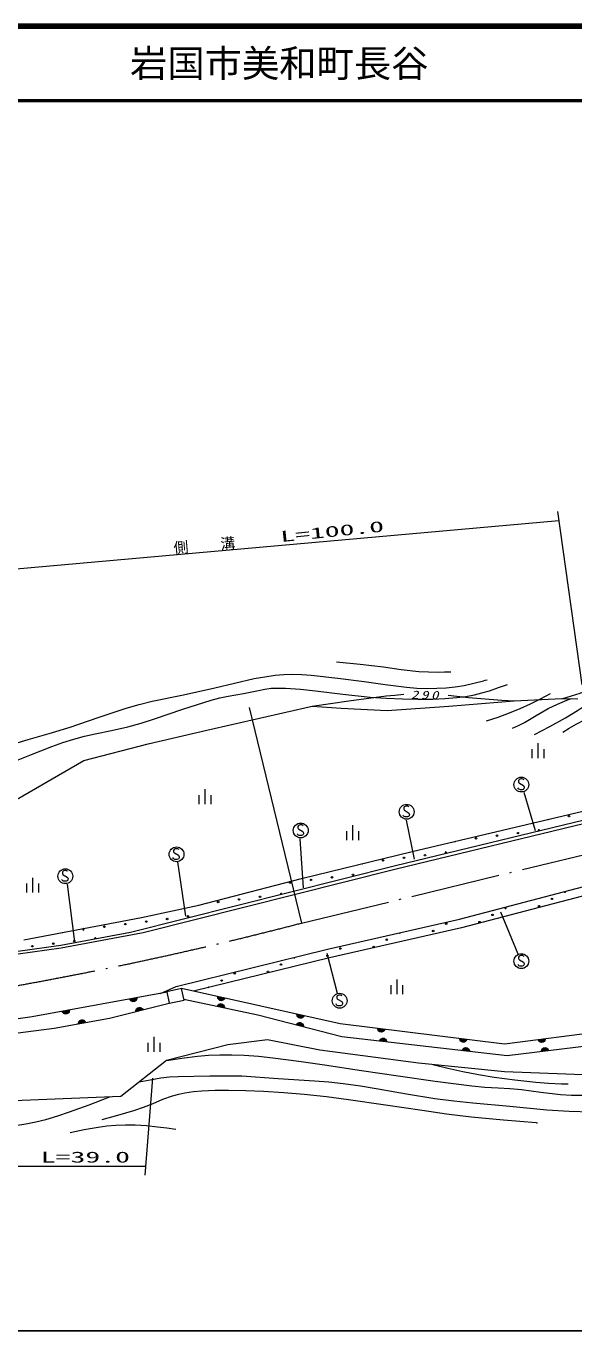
# Model space of a CAD drawing. Units: millimetres, scale not verified. Extents: x 65024 to 705024, y 2827 to 362827.
# Drawn here: x 416105 to 489550, y 187826 to 362827 of the extents above; entities that cross this region are included whole.
import ezdxf
from ezdxf.enums import TextEntityAlignment as Align

# ---------------------------------------------------------------- set-up
doc = ezdxf.new("R2010")
doc.units = ezdxf.units.MM
doc.header["$LTSCALE"] = 1000
doc.linetypes.add('LONG_DASHED_DOTTED', pattern=[15.25, 12, -1.5, 0.25, -1.5])
for name, color, linetype, lineweight in [('M-TTL', 2, 'Continuous', 140), ('M-TTL-BAND', 7, 'Continuous', 25), ('M-TTL-LINE', 7, 'Continuous', 50), ('S-BGD', 7, 'Continuous', 13), ('S-BGD-HTXT', 6, 'Continuous', 13), ('S-BMK', 2, 'LONG_DASHED_DOTTED', 13)]:
    doc.layers.add(name, color=color, linetype=linetype, lineweight=lineweight)
doc.layers.add('M-TTL-TXT', color=7, linetype='Continuous')
doc.styles.add('ＭＳ ゴシック', font='')
doc.styles.get('ＭＳ ゴシック').set_extended_font_data('MS Gothic')

# ---------------------------------------------------------------- blocks, each defined once
blk = doc.blocks.new('BUHIN10')
at = {"color": 7, "linetype": 'Continuous', "lineweight": 13}
blk.add_lwpolyline([(310, 645), (255, 705), (180, 740), (75, 760), (-80, 760), (-210, 725), (-320, 650), (-385, 540), (-390, 425), (-385, 350), (-345, 250), (-275, 195), (270, -120), (330, -210), (370, -335), (360, -455), (325, -550), (255, -640), (100, -685), (-130, -685), (-230, -670), (-325, -625), (-405, -550), (-475, -435)], dxfattribs=at)
blk.add_circle((0, 0), 995, dxfattribs=at)
blk = doc.blocks.new('BUHIN11')
at = {"color": 7, "linetype": 'Continuous', "lineweight": 13}
for p, q in [((-800, 205), (-800, -995)), ((0, 1000), (0, -1000)), ((800, 205), (800, -995))]:
    blk.add_line(p, q, dxfattribs=at)
blk = doc.blocks.new('BUHIN45')
at = {"color": 7, "linetype": 'Continuous', "lineweight": 13}
for p, q in [((479, 24), (-456, -147)), ((-420, -204), (465, -42)), ((439, -110), (-370, -258)), ((-314, -311), (402, -181)), ((354, -253), (-241, -362)), ((-115, -402), (252, -335))]:
    blk.add_line(p, q, dxfattribs=at)
blk.add_lwpolyline([(492, 90), (473, -31), (434, -137), (358, -262), (261, -341), (152, -399), (-1, -427), (-123, -411), (-242, -372), (-358, -281), (-434, -196), (-492, -90)], close=True, dxfattribs=at)
blk = doc.blocks.new('BUHIN51')
at = {"color": 7, "linetype": 'Continuous', "lineweight": 13}
for p, q in [((-465, 116), (479, 8)), ((461, 73), (-433, 175)), ((-388, 233), (429, 140)), ((391, 207), (-332, 290)), ((-265, 345), (336, 276)), ((226, 352), (-144, 394))]:
    blk.add_line(p, q, dxfattribs=at)
blk.add_lwpolyline([(-497, 57), (-444, 167), (-376, 257), (-266, 355), (-150, 402), (-29, 426), (125, 408), (237, 358), (340, 286), (424, 165), (473, 62), (497, -57)], close=True, dxfattribs=at)
blk = doc.blocks.new('BUHIN52')
at = {"color": 7, "linetype": 'Continuous', "lineweight": 13}
for p, q in [((-479, 3), (464, 121)), ((431, 180), (-462, 69)), ((-432, 135), (384, 237)), ((331, 293), (-391, 203)), ((-339, 273), (262, 347)), ((137, 395), (-232, 349))]:
    blk.add_line(p, q, dxfattribs=at)
blk.add_lwpolyline([(-496, -62), (-471, 57), (-426, 161), (-342, 282), (-241, 356), (-129, 407), (25, 426), (146, 404), (263, 358), (373, 261), (445, 171), (496, 62)], close=True, dxfattribs=at)
blk = doc.blocks.new('BUHIN68')
at = {"color": 7, "linetype": 'Continuous', "lineweight": 13}
for p, q in [((479, -2), (-463, -122)), ((-430, -181), (462, -67)), ((433, -133), (-383, -238)), ((-330, -294), (391, -202)), ((340, -271), (-260, -348)), ((-136, -396), (234, -348))]:
    blk.add_line(p, q, dxfattribs=at)
blk.add_lwpolyline([(496, 64), (471, -55), (426, -160), (344, -281), (242, -355), (130, -407), (-23, -426), (-145, -404), (-261, -359), (-372, -262), (-444, -173), (-496, -64)], close=True, dxfattribs=at)
blk = doc.blocks.new('BUHIN69')
at = {"color": 7, "linetype": 'Continuous', "lineweight": 13}
for p, q in [((464, -120), (-479, -4)), ((-462, -69), (431, -179)), ((387, -236), (-430, -136)), ((-393, -204), (329, -292)), ((262, -347), (-338, -273)), ((-229, -350), (140, -395))]:
    blk.add_line(p, q, dxfattribs=at)
blk.add_lwpolyline([(496, -61), (443, -170), (374, -260), (263, -357), (147, -403), (26, -426), (-128, -407), (-240, -356), (-342, -283), (-425, -162), (-473, -58), (-496, 61)], close=True, dxfattribs=at)
blk = doc.blocks.new('BUHIN70')
at = {"color": 7, "linetype": 'Continuous', "lineweight": 13}
for p, q in [((450, -164), (-477, 42)), ((-466, -24), (412, -220)), ((362, -272), (-441, -94)), ((-411, -165), (300, -323)), ((228, -371), (-363, -239)), ((-262, -326), (102, -407))]:
    blk.add_line(p, q, dxfattribs=at)
blk.add_lwpolyline([(488, -108), (424, -212), (347, -295), (228, -381), (107, -416), (-15, -427), (-167, -393), (-273, -331), (-368, -249), (-439, -120), (-476, -12), (-488, 108)], close=True, dxfattribs=at)

msp = doc.modelspace()

# ---------------------------------------------------------------- linework, layer by layer
at = {"layer": 'M-TTL'}
msp.add_line((705024, 362827), (65024, 362827), dxfattribs=at)
at = {"layer": 'M-TTL-BAND'}
msp.add_line((65024, 187826), (604024, 187826), dxfattribs=at)
at = {"layer": 'M-TTL-LINE'}
msp.add_line((65024, 352827), (705024, 352827), dxfattribs=at)
at = {"layer": 'S-BGD'}
for p, q in [((440322, 268385), (454457, 271613)), ((445994, 271427), (453014, 242521)), ((454457, 271613), (458367, 271340)), ((458367, 271340), (464504, 271022)), ((464504, 271022), (472778, 271613)), ((472778, 271613), (481549, 272340)), ((481549, 272340), (487914, 272659)), ((487914, 272659), (490081, 272618)), ((432457, 266567), (440322, 268385)), ((423867, 264339), (432457, 266567)), ((410957, 256884), (423867, 264339)), ((482843, 260061), (484358, 254949)), ((467848, 252116), (492080, 257835)), ((465622, 250244), (492212, 256690)), ((492295, 256195), (465741, 249759)), ((467065, 256338), (468138, 251100)), ((452805, 253813), (453247, 247250)), ((453036, 248489), (467848, 252116)), ((436396, 250721), (437469, 243463)), ((430086, 241315), (465622, 250244)), ((465741, 249759), (431780, 241225)), ((474205, 243061), (495643, 248662)), ((421628, 247755), (422575, 239992)), ((439284, 244918), (453036, 248489)), ((495917, 247493), (474490, 241895)), ((415822, 240271), (431577, 243275)), ((431577, 243275), (439284, 244918)), ((479688, 244031), (482023, 238414)), ((456527, 239026), (474205, 243061)), ((474490, 241895), (456804, 237858)), ((420759, 239570), (430086, 241315)), ((431780, 241225), (420824, 239175)), ((413075, 238467), (420759, 239570)), ((420824, 239175), (413128, 238071)), ((436216, 234037), (456527, 239026)), ((456403, 238477), (457791, 233113)), ((456804, 237858), (438550, 233375)), ((434997, 233237), (416900, 229934)), ((434103, 233074), (436216, 234037)), ((436951, 233730), (434980, 233314)), ((434980, 233314), (435307, 231767)), ((437277, 232183), (436951, 233730)), ((458212, 229008), (436951, 233730)), ((427292, 229789), (435304, 231780)), ((431705, 231015), (430831, 230798)), ((430852, 230867), (431651, 231066)), ((431592, 231115), (430886, 230940)), ((430929, 231015), (431516, 231161)), ((431387, 231193), (431026, 231104)), ((435307, 231767), (437277, 232183)), ((437245, 232334), (447185, 230210)), ((441764, 231433), (442693, 231234)), ((442681, 231300), (441801, 231489)), ((441851, 231542), (442655, 231370)), ((442624, 231440), (441913, 231593)), ((441985, 231641), (442576, 231515)), ((442474, 231600), (442110, 231678)), ((416900, 229934), (410646, 229068)), ((419883, 228442), (427292, 229789)), ((423109, 229092), (424044, 229262)), ((424008, 229319), (423122, 229158)), ((423148, 229226), (423957, 229373)), ((423902, 229427), (423186, 229297)), ((423234, 229369), (423829, 229477)), ((423702, 229518), (423336, 229451)), ((430822, 230731), (431744, 230960)), ((447185, 230210), (458422, 227297)), ((410069, 227143), (419883, 228442)), ((452359, 228933), (453279, 228695)), ((453270, 228762), (452399, 228988)), ((452451, 229039), (453247, 228832)), ((453219, 228904), (452515, 229087)), ((452589, 229132), (453174, 228980)), ((453076, 229070), (452716, 229164)), ((480227, 226299), (458212, 229008)), ((500280, 228873), (480227, 226299)), ((443159, 226187), (434913, 224090)), ((448483, 226854), (443159, 226187)), ((455490, 225472), (448483, 226854)), ((458422, 227297), (480609, 224755)), ((480609, 224755), (500844, 227269)), ((434913, 224090), (428812, 219276)), ((468693, 223756), (455490, 225472)), ((480248, 222565), (468693, 223756)), ((492021, 222136), (480248, 222565)), ((428812, 219276), (411624, 218561))]:
    msp.add_line(p, q, dxfattribs=at)
for points in [[(457713, 277542), (460874, 277238), (464039, 276873), (466407, 276543), (468777, 276274), (470072, 276206), (471381, 276197), (472221, 276212), (473062, 276234)], [(414481, 266556), (416364, 267129), (419195, 267943), (422018, 268818), (425748, 270109), (429500, 271344), (431246, 271850), (433008, 272299), (437227, 273156), (441431, 274072), (444048, 274718), (446698, 275310), (448099, 275563), (449516, 275757), (450669, 275858), (451824, 275899), (453079, 275873), (454345, 275787), (457894, 275381), (461438, 274915), (464258, 274510), (467086, 274165), (468511, 274051), (469941, 273998), (471182, 274011), (472431, 274084), (473624, 274215), (474817, 274407), (476119, 274681), (477417, 275016), (477668, 275087), (477927, 275163)], [(488085, 272655), (489246, 272983), (490398, 273371), (492800, 274363), (495231, 275303), (496613, 275765), (498004, 276203)], [(413700, 263862), (416602, 265059), (419541, 266206), (421018, 266737), (422512, 267209), (423940, 267582), (425383, 267896), (427565, 268348), (429745, 268861), (431538, 269350), (433324, 269900), (437114, 271199), (440923, 272440), (442061, 272737), (443213, 272976), (445232, 273320), (447252, 273726), (448102, 273896), (448971, 274008), (449919, 274051), (450871, 274033), (452895, 273888), (454914, 273683), (458561, 273225), (462225, 272825), (464399, 272677), (466588, 272589), (468618, 272553), (470647, 272577), (472256, 272651), (473873, 272786), (475045, 272934), (476205, 273142), (477223, 273389), (478223, 273694), (479432, 274110), (480645, 274532)], [(454457, 271613), (459392, 272324), (464360, 272984), (465556, 273113), (466753, 273216)], [(472682, 273112), (475436, 272796), (478202, 272538), (479875, 272431), (481549, 272340)], [(477846, 269664), (479388, 270156), (480920, 270708), (482342, 271299), (483740, 271944), (485079, 272610), (486417, 273300)], [(481323, 268656), (482127, 269003), (482905, 269404), (484495, 270385), (486114, 271312), (487345, 271883), (488612, 272404), (488939, 272533), (489274, 272665)], [(484248, 267808), (486338, 268900), (488408, 270049), (490042, 271050), (491653, 272107), (491678, 272124), (491703, 272141)], [(488063, 268107), (488936, 268684), (489838, 269208), (491063, 269813), (492268, 270477), (492952, 270948), (493594, 271464), (493714, 271567), (493839, 271678)], [(434913, 224090), (436995, 224413), (439084, 224676), (440568, 224795), (442057, 224855), (443698, 224857), (445339, 224799), (447264, 224663), (449182, 224468), (452650, 224011), (456122, 223493), (461054, 222754), (465993, 222017), (470928, 221321), (475881, 220682), (477631, 220531), (479397, 220440), (480963, 220352), (482523, 220205), (485138, 219840), (487765, 219535), (489240, 219465), (490729, 219455)], [(470656, 223554), (472657, 223045), (474671, 222595), (476751, 222207), (478852, 221876), (481639, 221497), (484438, 221178), (486153, 221036), (487880, 220955), (488329, 220945), (488788, 220941)], [(431269, 221214), (432718, 221515), (434184, 221757), (435332, 221885), (436496, 221953), (440756, 222031), (445008, 222049), (449881, 221670), (454762, 221351), (456686, 221211), (458604, 221011), (460950, 220688), (463289, 220305), (467096, 219622), (470910, 218999), (473448, 218688), (475993, 218436), (480957, 217955), (485928, 217490), (488919, 217310), (491924, 217190), (492993, 217155), (494063, 217122)], [(397275, 213407), (398342, 213478), (399410, 213609), (400611, 213857), (401803, 214164), (402899, 214440), (404006, 214657), (405175, 214804), (406363, 214892), (409841, 215033), (413309, 215234), (414692, 215386), (416076, 215599), (417410, 215866), (418729, 216192), (420341, 216662), (421937, 217190), (424565, 218150), (427178, 219168), (427234, 219190), (427289, 219212)], [(426289, 216199), (428416, 216767), (430534, 217394), (431839, 217841), (433125, 218344), (434429, 218885), (435747, 219368), (436562, 219594), (437392, 219762), (438534, 219917), (439687, 220011), (441459, 220094), (443228, 220116), (445566, 220076), (447916, 219975), (450640, 219812), (453368, 219588), (456359, 219258), (459343, 218868), (464278, 218148), (469221, 217409), (472490, 216952), (475764, 216556), (480109, 216126), (484470, 215756), (484580, 215747), (484690, 215738)], [(422032, 214417), (423880, 214820), (425745, 215165), (426932, 215324), (428137, 215425), (429428, 215468), (430721, 215451), (432230, 215364), (433740, 215216), (434969, 215066), (436196, 214903)]]:
    msp.add_lwpolyline(points, dxfattribs=at)
for points in [[(430813, 230664), (430824, 230785), (430856, 230894), (430924, 231024), (431017, 231109), (431121, 231174), (431272, 231211), (431395, 231203), (431516, 231171), (431637, 231088), (431719, 231008), (431783, 230905)], [(441726, 231377), (441789, 231481), (441866, 231564), (441984, 231651), (442104, 231687), (442227, 231699), (442379, 231667), (442486, 231606), (442581, 231524), (442653, 231396), (442691, 231288), (442704, 231168)], [(423095, 229026), (423114, 229147), (423153, 229253), (423230, 229378), (423327, 229457), (423436, 229515), (423588, 229543), (423711, 229527), (423830, 229488), (423945, 229397), (424022, 229312), (424079, 229205)], [(452319, 228879), (452387, 228980), (452467, 229060), (452589, 229142), (452710, 229173), (452834, 229180), (452984, 229141), (453088, 229075), (453179, 228989), (453246, 228858), (453280, 228749), (453287, 228628)]]:
    msp.add_lwpolyline(points, close=True, dxfattribs=at)
for centre in [(488886, 256857), (476428, 253893), (479235, 254240), (482042, 254587), (463969, 250929), (466776, 251276), (469583, 251623), (457125, 248659), (459932, 249006), (451511, 247966), (454318, 248312), (441859, 245349), (444666, 245695), (447473, 246042), (486600, 245770), (437822, 243425), (478639, 243619), (484853, 244796), (426594, 242038), (429401, 242385), (432208, 242731), (435015, 243078), (470679, 241468), (472425, 242442), (476893, 242644), (419749, 239768), (422556, 240114), (464464, 240291), (416942, 239421), (456504, 238140), (458250, 239114), (462718, 239317), (450290, 236963), (442329, 234812), (444075, 235787), (448543, 235989)]:
    msp.add_circle(centre, 99.5, dxfattribs=at)
for centre, start, end in [((486079, 256510), 242.22106, 324.36745), ((484849, 254933), 1.00999, 206.14363), ((472391, 251970), 332.54704, 234.60659), ((473621, 253546), 227.21256, 339.37594), ((461162, 250583), 264.83916, 302.71422), ((488346, 246744), 189.21461, 20.05731), ((450281, 246389), 19.12476, 189.2265), ((480386, 244593), 141.85875, 67.41317), ((423786, 241691), 106.53333, 94.98966), ((420979, 241345), 248.92039, 312.60261), ((425363, 240461), 337.0744, 224.77725), ((466211, 241265), 209.45712, 356.259), ((452036, 237938), 202.12528, 5.47374), ((440582, 233838), 34.50089, 173.09811)]:
    msp.add_arc(centre, 99.5, start, end, dxfattribs=at)
at = {"layer": 'S-BGD-HTXT'}
for p, q in [((487348, 297729), (490616, 274473)), ((393905, 288165), (487520, 296503)), ((433072, 221719), (432009, 208694)), ((397433, 209900), (432108, 209900))]:
    msp.add_line(p, q, dxfattribs=at)
at = {"layer": 'S-BMK'}
msp.add_line((453014, 242521), (507192, 255626), dxfattribs=at)
msp.add_arc((325204, 732379), 506256, 280.04601, 284.62318, dxfattribs=at)

# ---------------------------------------------------------------- block references
at = {"layer": 'S-BGD'}
for name, p in [('BUHIN11', (484710, 265648)), ('BUHIN10', (482510, 261099)), ('BUHIN11', (440054, 259489)), ('BUHIN10', (467122, 257450)), ('BUHIN10', (452927, 254941)), ('BUHIN11', (459853, 254649)), ('BUHIN10', (436271, 251735)), ('BUHIN11', (416956, 247610)), ('BUHIN10', (421357, 248808)), ('BUHIN10', (482510, 237415)), ('BUHIN11', (465792, 233971)), ('BUHIN10', (458146, 232107)), ('BUHIN45', (430473, 232411)), ('BUHIN70', (442266, 232550)), ('BUHIN45', (421424, 230759)), ('BUHIN70', (452897, 230189)), ('BUHIN69', (463716, 228331)), ('BUHIN11', (433235, 226272)), ('BUHIN51', (463969, 226661)), ('BUHIN69', (474723, 226976)), ('BUHIN51', (475063, 225390)), ('BUHIN68', (485240, 226942)), ('BUHIN52', (485668, 225383))]:
    msp.add_blockref(name, p, dxfattribs=at)

# ---------------------------------------------------------------- texts
at = {"layer": 'M-TTL-TXT', "style": 'ＭＳ ゴシック'}
msp.add_text('岩国市美和町長谷', height=3666, dxfattribs=at).set_placement((430048, 357827), align=Align.MIDDLE_LEFT)
at = {"layer": 'S-BGD', "insert": (467712, 272592), "char_height": 1100, "attachment_point": 7, "rotation": 359.1, "style": 'ＭＳ ゴシック'}
msp.add_mtext('\\T1.33;\\W1.35;\\Q15;290', dxfattribs=at)
at = {"layer": 'S-BGD-HTXT', "style": 'ＭＳ ゴシック', "width": 2}
msp.add_text('L=100.0', height=1466, rotation=5.8, dxfattribs=at).set_placement((450312, 293185), align=Align.BOTTOM_LEFT)
msp.add_text('L=39.0', height=1466, dxfattribs=at).set_placement((418069, 209964), align=Align.BOTTOM_LEFT)
at = {"layer": 'S-BGD-HTXT', "insert": (435948, 291933), "char_height": 1466, "attachment_point": 7, "rotation": 4.8, "style": 'ＭＳ ゴシック'}
msp.add_mtext('\\T3.15;側溝', dxfattribs=at)

doc.saveas('drawing.dxf')
